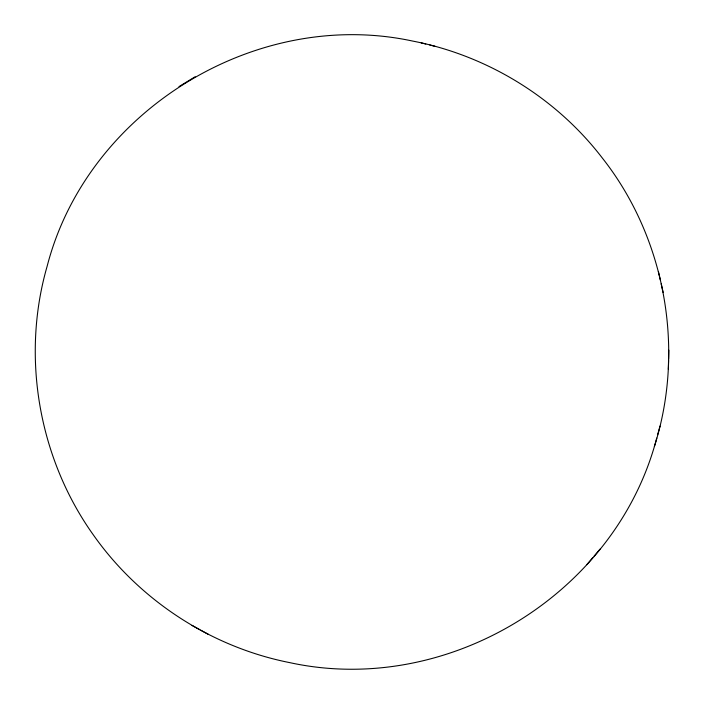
<?xml version="1.0" encoding="UTF-8"?>
<svg xmlns="http://www.w3.org/2000/svg" width="704" height="704" viewBox="0 0 704 704"><rect width="100%" height="100%" fill="white"/><g stroke="black" fill="none" stroke-linecap="round" stroke-linejoin="round"><path stroke-width="1.06" d="M654.368 446.565C685.326 349.422 665.421 237.943 602.21 157.881C555.966 97.61 487.098 55.431 412.544 41.043C255.878 7.322 87.155 110.933 47.115 266.341C20.988 356.91 38.764 458.559 93.553 535.198C139.656 600.582 211.341 647.134 289.828 662.649C447.251 696.863 615.956 594.51 656.735 438.073M668.334 369.327L668.554 360.474M668.58 359.058L668.8 350.196M657.633 434.676L660.026 426.087M586.828 564.661L592.627 557.823M594.035 556.186L600.01 549.138M179.027 86.583L186.991 81.717M187.598 81.365L195.166 76.736M421.265 42.909L425.788 44.009M429.81 45.03L434.887 46.262M192.034 625.451L199.822 629.693M200.834 630.265L208.19 634.278M658.39 271.41L660.352 280.007M661.197 283.835L663.177 292.512"/></g></svg>
